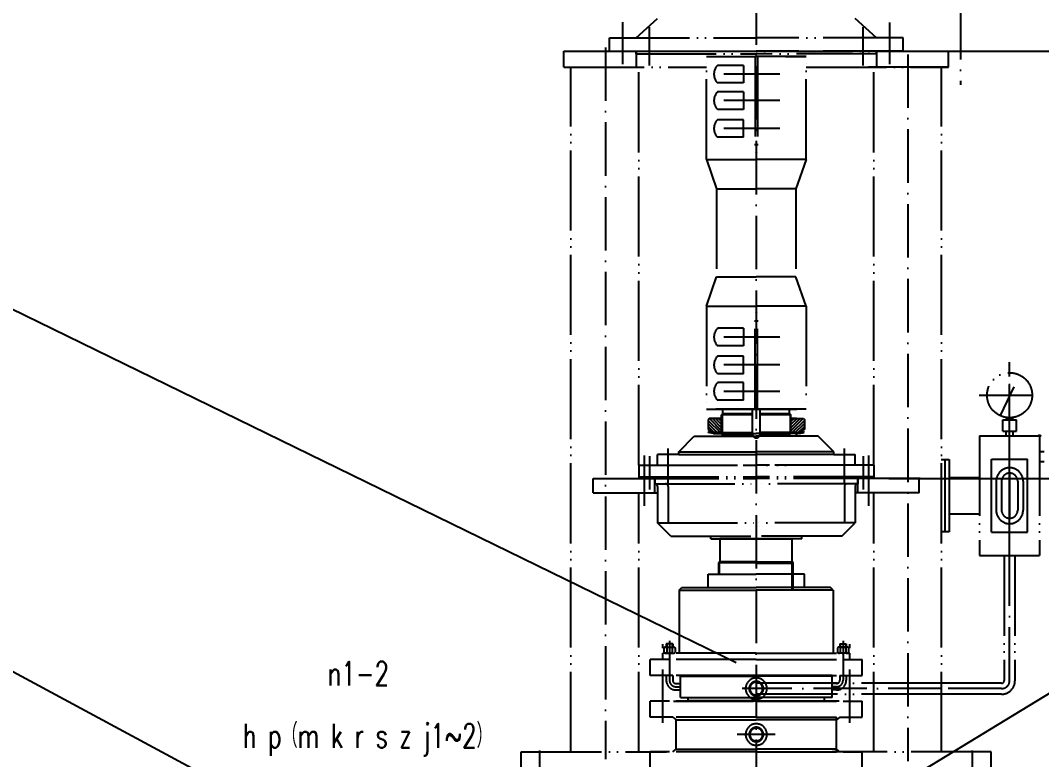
# Model space of a CAD drawing. Header units: millimetres. Extents: x 77471 to 131840, y -11230 to 75240.
# Drawn here: x 79590 to 81502, y 2933 to 4317 of the extents above; entities that cross this region are included whole.
import ezdxf
from ezdxf.enums import TextEntityAlignment as Align

# ---------------------------------------------------------------- set-up
doc = ezdxf.new("R2010")
doc.units = ezdxf.units.MM
doc.header["$LTSCALE"] = 10
doc.header["$MEASUREMENT"] = 0
doc.linetypes.add('DASHDOT-S', pattern=[14, 10, -2, 0, -2])
doc.linetypes.add('DIVIDE-M', pattern=[39, 30, -3, 0, -3, 0, -3])
doc.layers.add('cdr_dim', color=7, linetype='Continuous')
doc.layers.add('cdr_dwg3', color=1, linetype='DASHDOT-S')
doc.styles.add('HZ', font='ROMANS.shx', dxfattribs={"width": 0.7, "height": 45, "bigfont": 'HZ.shx'})
doc.styles.get("Standard").update_dxf_attribs({"font": 'ROMANS.shx', "width": 0.7, "height": 30, "bigfont": 'HZ.shx'})
doc.dimstyles.new('ISO-25', dxfattribs={"dimtxt": 2.5, "dimasz": 2.5, "dimexe": 1.25, "dimexo": 0.625, "dimtad": 1, "dimtxsty": 'Standard', "dimcen": 2.5, "dimadec": 0, "dimazin": 0, "dimtfac": 1, "dimtmove": 0, "dimatfit": 3, "dimfxl": 0, "dimarcsym": 0})

# ---------------------------------------------------------------- blocks, each defined once
blk = doc.blocks.new('xhbzcir')
at = {"color": 0, "const_width": 0.5}
blk.add_lwpolyline([(-0.25, 0, 1), (0.25, 0, 1)], format="xyb", close=True, dxfattribs=at)
blk = doc.blocks.new('*D1020')
at = {"layer": 'cdr_dim', "color": 0, "linetype": 'Continuous', "lineweight": -2}
for p, q in [((81419.4, 4259.4), (81790, 4259.4)), ((81775, 3504.4), (81775, 4214.4)), ((81215.8, 3459.4), (81790, 3459.4))]:
    blk.add_line(p, q, dxfattribs=at)
at = {"layer": 'cdr_dim', "color": 0, "linetype": 'Continuous'}
for points in [[(81767.5, 4214.4), (81782.5, 4214.4), (81775, 4259.4)], [(81767.5, 3504.4), (81782.5, 3504.4), (81775, 3459.4)]]:
    blk.add_solid(points, dxfattribs=at)
at = {"layer": 'Defpoints', "color": 0, "linetype": 'Continuous'}
for p in [(81419.4, 4259.4), (81775, 4259.4), (81215.8, 3459.4)]:
    blk.add_point(p, dxfattribs=at)
at = {"layer": 'cdr_dim', "color": 0, "linetype": 'Continuous', "insert": (81737.5, 3834.4), "char_height": 45, "attachment_point": 5, "rotation": 90, "style": 'HZ'}
blk.add_mtext('785', dxfattribs=at)
blk = doc.blocks.new('*D1021')
at = {"layer": 'cdr_dim', "color": 0, "linetype": 'Continuous', "lineweight": -2}
for p, q in [((81308, 4259.4), (82653.3, 4259.4)), ((82638.3, 2954.5), (82638.3, 4214.4)), ((81336.3, 2909.5), (82653.3, 2909.5))]:
    blk.add_line(p, q, dxfattribs=at)
at = {"layer": 'cdr_dim', "color": 0, "linetype": 'Continuous'}
for points in [[(82630.8, 4214.4), (82645.8, 4214.4), (82638.3, 4259.4)], [(82630.8, 2954.5), (82645.8, 2954.5), (82638.3, 2909.5)]]:
    blk.add_solid(points, dxfattribs=at)
at = {"layer": 'Defpoints', "color": 0, "linetype": 'Continuous'}
for p in [(81308, 4259.4), (82638.3, 4259.4), (81336.3, 2909.5)]:
    blk.add_point(p, dxfattribs=at)
at = {"layer": 'cdr_dim', "color": 0, "linetype": 'Continuous', "insert": (82600.8, 3584.5), "char_height": 45, "attachment_point": 5, "rotation": 90, "style": 'HZ'}
blk.add_mtext('1300', dxfattribs=at)
blk = doc.blocks.new('*D1022')
at = {"layer": 'cdr_dim', "color": 0, "linetype": 'Continuous', "lineweight": -2}
for p, q in [((81464, 5576.4), (82879.5, 5576.4)), ((82864.5, 2954.5), (82864.5, 5531.4)), ((81938.9, 2909.5), (82879.5, 2909.5))]:
    blk.add_line(p, q, dxfattribs=at)
at = {"layer": 'cdr_dim', "color": 0, "linetype": 'Continuous'}
for points in [[(82857, 5531.4), (82872, 5531.4), (82864.5, 5576.4)], [(82857, 2954.5), (82872, 2954.5), (82864.5, 2909.5)]]:
    blk.add_solid(points, dxfattribs=at)
at = {"layer": 'Defpoints', "color": 0, "linetype": 'Continuous'}
for p in [(81464, 5576.4), (82864.5, 5576.4), (81938.9, 2909.5)]:
    blk.add_point(p, dxfattribs=at)
at = {"layer": 'cdr_dim', "color": 0, "linetype": 'Continuous', "insert": (82823.9, 4243), "char_height": 45, "attachment_point": 5, "rotation": 90, "style": 'HZ'}
blk.add_mtext('{\\fￋￎￌﾣﾤ|b0|i0|c134|p33;（}2550{\\fￋￎￌﾣﾤ|b0|i0|c134|p33;）}', dxfattribs=at)
blk = doc.blocks.new('*D1028')
at = {"layer": 'cdr_dim', "color": 0, "linetype": 'Continuous', "lineweight": -2}
for p, q in [((81145.1, 5576.4), (78388.5, 5576.4)), ((78403.5, 5531.4), (78403.5, -3160.9)), ((80967.5, -3205.9), (78388.5, -3205.9))]:
    blk.add_line(p, q, dxfattribs=at)
at = {"layer": 'cdr_dim', "color": 0, "linetype": 'Continuous'}
for points in [[(78396, 5531.4), (78411, 5531.4), (78403.5, 5576.4)], [(78396, -3160.9), (78411, -3160.9), (78403.5, -3205.9)]]:
    blk.add_solid(points, dxfattribs=at)
at = {"layer": 'Defpoints', "color": 0, "linetype": 'Continuous'}
for p in [(81145.1, 5576.4), (78403.5, -3205.9), (80967.5, -3205.9)]:
    blk.add_point(p, dxfattribs=at)
at = {"layer": 'cdr_dim', "color": 0, "linetype": 'Continuous', "insert": (78366, 1185.3), "char_height": 45, "attachment_point": 5, "rotation": 90, "style": 'HZ'}
blk.add_mtext('~8665', dxfattribs=at)

msp = doc.modelspace()

# ---------------------------------------------------------------- hatches: boundary and pattern name
at = {"linetype": 'DIVIDE-M', "ltscale": 0.5}
h = msp.add_hatch(dxfattribs=at)
h.set_pattern_fill('_USER', color=3, scale=4, angle=135, style=0, pattern_type=0)
h.set_pattern_definition([(135, (82256.788, 2584.8545), (-2.828427, -2.828427), [])])
h.paths.add_polyline_path([(80902.4926, 3571.4486), (80878.9926, 3571.4486), (80877.4926, 3569.9486), (80877.4926, 3551.2221), (80887.4926, 3545.4486), (80892.4926, 3545.4486), (80902.4926, 3545.4486)])
h = msp.add_hatch(dxfattribs=at)
h.set_pattern_fill('_USER', color=3, scale=4, angle=135, style=0, pattern_type=0)
h.set_pattern_definition([(45, (79678.1972, 2584.8545), (2.828427, -2.828427), [])])
h.paths.add_polyline_path([(81032.4926, 3571.4486), (81055.9926, 3571.4486), (81057.4926, 3569.9486), (81057.4926, 3551.2221), (81047.4926, 3545.4486), (81042.4926, 3545.4486), (81032.4926, 3545.4486)])

# ---------------------------------------------------------------- linework, layer by layer
at = {"color": 3, "linetype": 'DIVIDE-M', "ltscale": 0.5}
for p, q in [((80742.4925, 4284.4485), (80782.5036, 4320.4485)), ((80767.4926, 4232.6738), (80767.4926, 4304.5587)), ((81192.4925, 4284.4485), (81152.4814, 4320.4485)), ((81167.4926, 4232.6738), (81167.4926, 4304.5587)), ((80692.4925, 4284.4485), (80967.4925, 4284.4485)), ((80692.4925, 4259.4485), (80692.4925, 4284.4485)), ((81242.4925, 4284.4485), (80967.4925, 4284.4485)), ((81242.4925, 4259.4485), (81242.4925, 4284.4485)), ((80607.4925, 4259.4485), (81327.4925, 4259.4485)), ((80607.4925, 4229.4485), (80607.4925, 4259.4485)), ((80692.4925, 4259.4485), (80967.4925, 4259.4485)), ((80742.4925, 4259.4485), (80742.4925, 4229.4485)), ((80742.4925, 4254.4485), (80742.4925, 4259.4485)), ((80742.4925, 4259.4485), (80742.4925, 4259.4485)), ((80742.4925, 4254.4485), (80967.4925, 4254.4485)), ((80873.9926, 4249.4487), (80967.4926, 4249.4487)), ((80873.9926, 4056.9487), (80873.9926, 4249.4487)), ((80965.2926, 4249.4487), (80965.2926, 4056.9487)), ((81242.4925, 4259.4485), (80967.4925, 4259.4485)), ((81192.4925, 4254.4485), (80967.4925, 4254.4485)), ((81060.9926, 4249.4487), (80967.4926, 4249.4487)), ((80969.6926, 4249.4487), (80969.6926, 4056.9487)), ((81022.4926, 4249.4487), (81060.9926, 4249.4487)), ((81060.9926, 4056.9487), (81060.9926, 4249.4487)), ((81192.4925, 4259.4485), (81192.4925, 4229.4485)), ((81192.4925, 4254.4485), (81192.4925, 4259.4485)), ((81327.4925, 4229.4485), (81327.4925, 4259.4485)), ((80607.4925, 4229.4485), (80873.9926, 4229.4485)), ((80620.4926, 2947.4824), (80620.4926, 4229.4485)), ((80747.4926, 3484.4485), (80747.4926, 4229.4485)), ((80943.2926, 4232.9487), (80894.8926, 4232.9487)), ((80943.2926, 4232.9487), (80943.2926, 4199.9487)), ((81060.9926, 4229.4485), (81327.4925, 4229.4485)), ((81327.4925, 4229.4485), (81177.4925, 4229.4485)), ((81187.4926, 3484.4485), (81187.4926, 4229.4485)), ((81314.4926, 2947.4824), (81314.4926, 4229.4485)), ((81011.5753, 4216.4487), (80906.835, 4216.4487)), ((80943.2926, 4199.9487), (80894.8926, 4199.9487)), ((80943.2926, 4183.4487), (80894.8926, 4183.4487)), ((80943.2926, 4183.4487), (80943.2926, 4150.4487)), ((80943.2926, 4150.4487), (80894.8926, 4150.4487)), ((81011.5753, 4166.9487), (80906.835, 4166.9487)), ((80943.2926, 4131.1987), (80894.8926, 4131.1987)), ((80943.2926, 4098.1987), (80943.2926, 4131.1987)), ((81011.5753, 4114.6987), (80906.835, 4114.6987)), ((80943.2926, 4098.1987), (80894.8926, 4098.1987)), ((80873.9926, 4056.9487), (80967.4926, 4056.9487)), ((80873.9926, 4056.9487), (80893.2426, 4001.9487)), ((81060.9926, 4056.9487), (80967.4926, 4056.9487)), ((81060.9926, 4056.9487), (81041.7426, 4001.9487)), ((80893.2426, 4001.9487), (80893.2426, 3836.9487)), ((80893.2426, 4001.9487), (80967.4926, 4001.9487)), ((81041.7426, 4001.9487), (80967.4926, 4001.9487)), ((81041.7426, 4001.9487), (81041.7426, 3836.9487)), ((80873.9926, 3781.9487), (80893.2426, 3836.9487)), ((80893.2426, 3836.9487), (80967.4926, 3836.9487)), ((81041.7426, 3836.9487), (80967.4926, 3836.9487)), ((81060.9926, 3781.9487), (81041.7426, 3836.9487)), ((80873.9926, 3781.9487), (80967.4926, 3781.9487)), ((80873.9926, 3781.9487), (80873.9926, 3589.4487)), ((80965.2926, 3589.4487), (80965.2926, 3781.9487)), ((81060.9926, 3781.9487), (80967.4926, 3781.9487)), ((80969.6926, 3589.4487), (80969.6926, 3781.9487)), ((81060.9926, 3781.9487), (81060.9926, 3589.4487)), ((80943.2926, 3740.6987), (80894.8926, 3740.6987)), ((80943.2926, 3740.6987), (80943.2926, 3707.6987)), ((81011.5753, 3724.1987), (80906.835, 3724.1987)), ((80943.2926, 3707.6987), (80894.8926, 3707.6987)), ((80943.2926, 3688.4487), (80894.8926, 3688.4487)), ((81011.5753, 3671.9487), (80906.835, 3671.9487)), ((80943.2926, 3655.4487), (80943.2926, 3688.4487)), ((81441.8325, 3260.2355), (81441.8325, 3676.9681)), ((80943.2926, 3655.4487), (80894.8926, 3655.4487)), ((80943.2926, 3638.9487), (80894.8926, 3638.9487)), ((80943.2926, 3605.9487), (80943.2926, 3638.9487)), ((81011.5753, 3622.4487), (80906.835, 3622.4487)), ((81449.6169, 3630.7795), (81423.8413, 3577.1348)), ((80943.2926, 3605.9487), (80894.8926, 3605.9487)), ((80873.9926, 3589.4487), (80967.4926, 3589.4487)), ((80891.4926, 3589.4487), (80917.4926, 3589.4487)), ((80967.4926, 3589.4487), (80891.4926, 3589.4487)), ((80904.4927, 3580.4485), (80902.4927, 3578.4485)), ((80960.4927, 3578.4485), (80902.4927, 3578.4485)), ((80902.4927, 3544.4486), (80902.4927, 3578.4485)), ((80903.7427, 3578.4485), (80903.7427, 3544.4486)), ((80960.4927, 3580.4485), (80904.4927, 3580.4485)), ((80904.9925, 3584.4486), (80904.9925, 3588.7976)), ((80904.9925, 3584.4486), (80904.9925, 3588.7976)), ((80904.9927, 3580.4485), (80904.9927, 3584.4486)), ((80960.4927, 3552.09), (80960.4927, 3588.4485)), ((80967.4926, 3589.4487), (81043.4926, 3589.4487)), ((81060.9926, 3589.4487), (80967.4926, 3589.4487)), ((81060.9926, 3589.4487), (80967.4926, 3589.4487)), ((80967.4927, 3581.4485), (80967.4927, 3581.4485)), ((80967.4927, 3581.4485), (80967.4927, 3581.4485)), ((80974.4927, 3552.09), (80974.4927, 3588.4485)), ((81030.4927, 3580.4485), (80974.4927, 3580.4485)), ((81032.4927, 3578.4485), (80974.4927, 3578.4485)), ((81043.4926, 3589.4487), (81017.4926, 3589.4487)), ((81029.9925, 3584.4486), (81029.9925, 3589.4487)), ((81029.9927, 3580.4485), (81029.9925, 3584.4486)), ((81030.4927, 3580.4485), (81032.4927, 3578.4485)), ((81031.2427, 3578.4485), (81031.2427, 3544.4486)), ((81032.4927, 3544.4486), (81032.4927, 3578.4485)), ((80878.9926, 3571.4486), (80877.4926, 3569.9486)), ((80877.4926, 3569.9486), (80877.4926, 3551.2221)), ((80902.4926, 3571.4486), (80878.9926, 3571.4486)), ((80892.4926, 3571.4486), (80887.4415, 3571.4486)), ((80902.4926, 3571.4486), (80887.4926, 3571.4486)), ((80892.4926, 3571.4486), (80902.4926, 3571.4486)), ((81032.4926, 3571.4486), (81055.9926, 3571.4486)), ((81042.4926, 3571.4486), (81032.4926, 3571.4486)), ((81032.4926, 3571.4486), (81047.4926, 3571.4486)), ((81042.4926, 3571.4486), (81047.5437, 3571.4486)), ((81055.9926, 3571.4486), (81057.4926, 3569.9486)), ((81057.4926, 3569.9486), (81057.4926, 3551.2221)), ((81429.1762, 3568.8874), (81454.4887, 3568.8874)), ((81429.1762, 3547.7937), (81429.1762, 3568.8874)), ((81435.9262, 3573.1062), (81447.7387, 3573.1062)), ((81435.9262, 3568.8874), (81435.9262, 3573.1062)), ((81447.7387, 3568.8874), (81447.7387, 3573.1062)), ((81454.4887, 3547.7937), (81454.4887, 3568.8874)), ((80822.4926, 3509.4485), (80851.4926, 3538.4485)), ((80851.4926, 3538.4485), (80967.4926, 3538.4485)), ((80851.4926, 3538.4485), (80967.4926, 3538.4485)), ((80877.4926, 3551.2221), (80887.4926, 3545.4486)), ((80877.5266, 3545.6273), (80878.6488, 3547.3847)), ((80887.4926, 3543.4486), (80877.5266, 3545.6273)), ((80887.4926, 3545.4486), (80878.6488, 3547.3847)), ((80892.4926, 3545.4486), (80887.4415, 3545.4486)), ((80902.4926, 3545.4486), (80887.4926, 3545.4486)), ((80887.4926, 3543.4486), (80967.4926, 3543.4486)), ((80892.4926, 3545.4486), (80902.4926, 3545.4486)), ((80897.4926, 3543.4486), (80960.4926, 3543.4486)), ((80902.4926, 3545.4486), (80904.4926, 3543.4486)), ((80904.4926, 3543.4486), (80902.4926, 3545.4486)), ((80902.4927, 3544.4486), (80904.4927, 3542.4486)), ((80902.4927, 3544.4486), (80904.4927, 3542.4486)), ((80904.4927, 3542.4486), (80902.4927, 3544.4486)), ((80903.7426, 3545.4486), (80960.4926, 3545.4486)), ((80903.7427, 3544.4486), (80960.4927, 3544.4486)), ((80904.4926, 3543.4486), (80960.4926, 3543.4486)), ((80960.4927, 3542.4486), (80904.4927, 3542.4486)), ((80904.4927, 3538.4485), (80904.4927, 3542.4486)), ((80904.4927, 3542.4486), (80960.4927, 3542.4486)), ((80960.4927, 3542.4486), (80960.4927, 3552.09)), ((81042.4926, 3543.4486), (80967.4926, 3543.4486)), ((81058.2964, 3538.4485), (80967.4926, 3538.4485)), ((81031.2426, 3545.4486), (80974.4926, 3545.4486)), ((81030.4926, 3543.4486), (80974.4926, 3543.4486)), ((81037.4926, 3543.4486), (80974.4926, 3543.4486)), ((80974.4927, 3542.4486), (80974.4927, 3552.09)), ((81032.4927, 3544.4486), (80974.4927, 3544.4486)), ((80974.4927, 3542.4486), (81030.4927, 3542.4486)), ((81030.4927, 3542.4486), (80974.4927, 3542.4486)), ((81030.4927, 3542.4486), (80974.4927, 3542.4486)), ((81032.4926, 3545.4486), (81030.4926, 3543.4486)), ((81032.4926, 3545.4486), (81030.4926, 3543.4486)), ((81030.4926, 3543.4486), (81032.4926, 3545.4486)), ((81030.4926, 3543.4486), (81030.4926, 3543.4486)), ((81047.4926, 3543.4486), (81030.4926, 3543.4486)), ((81032.4927, 3544.4486), (81030.4927, 3542.4486)), ((81032.4927, 3544.4486), (81030.4927, 3542.4486)), ((81030.4927, 3542.4486), (81032.4927, 3544.4486)), ((81030.4927, 3538.4485), (81030.4927, 3542.4486)), ((81030.4927, 3542.4486), (81030.4927, 3542.4486)), ((81042.4926, 3545.4486), (81032.4926, 3545.4486)), ((81032.4926, 3545.4486), (81047.4926, 3545.4486)), ((81042.4926, 3545.4486), (81047.5437, 3545.4486)), ((81042.4926, 3543.4486), (81042.4926, 3539.4488)), ((81042.4926, 3538.4485), (81042.4926, 3543.4486)), ((81057.4926, 3551.2221), (81047.4926, 3545.4486)), ((81047.4926, 3545.4486), (81056.3363, 3547.3847)), ((81047.4926, 3543.4486), (81057.4586, 3545.6273)), ((81057.4586, 3545.6273), (81056.3363, 3547.3847)), ((81083.4926, 3538.4485), (81058.2964, 3538.4485)), ((81112.4926, 3509.4485), (81083.4926, 3538.4485)), ((81385.7231, 3539.3562), (81497.9419, 3539.3562)), ((81385.7231, 3539.3562), (81385.7231, 3314.9187)), ((81429.1762, 3547.7937), (81454.4887, 3547.7937)), ((81435.0825, 3539.3562), (81435.0825, 3547.7937)), ((81448.5825, 3539.3562), (81448.5825, 3547.7937)), ((81497.9419, 3539.3562), (81497.9419, 3314.9187)), ((80757.4926, 3502.6967), (80757.4926, 3429.0578)), ((80767.4926, 3500.8794), (80767.4926, 3438.737)), ((80822.4926, 3504.4485), (80782.4926, 3504.4485)), ((80782.4926, 3484.4485), (80782.4926, 3504.4485)), ((80802.4926, 3469.3487), (80802.4926, 3515.47)), ((80817.4926, 3504.4485), (80817.4926, 3504.4485)), ((80822.4926, 3504.4485), (80822.4926, 3509.4485)), ((80822.4926, 3509.4485), (80967.4926, 3509.4485)), ((80822.4926, 3504.4485), (80967.4926, 3504.4485)), ((80832.4926, 3504.4485), (80832.4926, 3504.4485)), ((81112.4926, 3509.4485), (80967.4926, 3509.4485)), ((81112.4926, 3504.4485), (80967.4926, 3504.4485)), ((81102.4926, 3504.4485), (81102.4926, 3504.4485)), ((81112.4926, 3504.4485), (81112.4926, 3509.4485)), ((81112.4926, 3504.4485), (81152.4926, 3504.4485)), ((81117.4926, 3504.4485), (81117.4926, 3504.4485)), ((81132.4926, 3469.3487), (81132.4926, 3515.47)), ((81152.4926, 3484.4485), (81152.4926, 3504.4485)), ((81167.4926, 3500.8794), (81167.4926, 3438.737)), ((81177.4926, 3502.6967), (81177.4926, 3429.0578)), ((81497.9419, 3509.6779), (81506.3794, 3509.6779)), ((80747.4926, 3484.4485), (80967.4926, 3484.4485)), ((80747.4926, 3484.4485), (80747.4926, 3459.4485)), ((80782.4926, 3484.4485), (80967.4926, 3484.4485)), ((80802.4926, 3449.9895), (80802.4926, 3496.1676)), ((81187.4926, 3484.4485), (80967.4926, 3484.4485)), ((81152.4926, 3484.4485), (80967.4926, 3484.4485)), ((81132.4926, 3449.9895), (81132.4926, 3496.1676)), ((81187.4926, 3484.4485), (81187.4926, 3459.4485)), ((81313.6615, 3494.6374), (81328.8292, 3494.6374)), ((81320.3917, 3494.6374), (81320.3917, 3359.6374)), ((81328.8292, 3494.6374), (81328.8292, 3359.6374)), ((81408.0825, 3495.4812), (81475.5825, 3495.4812)), ((81408.0825, 3358.7937), (81408.0825, 3495.4812)), ((81475.5825, 3358.7937), (81475.5825, 3495.4812)), ((81475.5825, 3358.7937), (81475.5825, 3495.4812)), ((81497.9419, 3491.1154), (81506.3794, 3491.1154)), ((80747.4926, 3462.4485), (80967.4926, 3462.4485)), ((80757.4926, 3478.3645), (80757.4926, 3408.1338)), ((81187.4926, 3462.4485), (80967.4926, 3462.4485)), ((81177.4926, 3478.3645), (81177.4926, 3408.1338)), ((81385.7231, 3460.8874), (81328.8292, 3460.8874)), ((81441.8325, 3469.3249), (81441.8325, 3384.9499)), ((81441.8325, 3469.3249), (81441.8325, 3469.3249)), ((80662.4103, 3459.4485), (80777.4926, 3459.4485)), ((80662.4103, 3432.4485), (80662.4103, 3459.4485)), ((80682.4103, 3459.4485), (80777.4926, 3459.4485)), ((80747.4926, 3459.4485), (80967.4926, 3459.4485)), ((80747.4926, 3459.4485), (80967.4926, 3459.4485)), ((80777.4926, 3459.4485), (80777.4926, 3449.4485)), ((80777.4926, 3432.4485), (80777.4926, 3459.4485)), ((80777.4926, 3449.4485), (80967.4926, 3449.4485)), ((80777.4926, 3449.4485), (80777.4926, 3449.4485)), ((80782.4926, 3444.4485), (80782.4926, 3376.4485)), ((80802.4926, 3444.4485), (80802.4926, 3376.4485)), ((81187.4926, 3459.4485), (80967.4926, 3459.4485)), ((81187.4926, 3459.4485), (80967.4926, 3459.4485)), ((81157.4926, 3449.4485), (80967.4926, 3449.4485)), ((81132.4926, 3444.4485), (81132.4926, 3376.4485)), ((81152.4926, 3444.4485), (81152.4926, 3376.4485)), ((81157.4926, 3459.4485), (81157.4926, 3449.4485)), ((81157.4926, 3432.4485), (81157.4926, 3459.4485)), ((81274.1572, 3459.4485), (81157.4926, 3459.4485)), ((81157.4926, 3449.4485), (81157.4926, 3449.4485)), ((81272.5749, 3432.4485), (81272.5749, 3459.4485)), ((81416.52, 3454.1374), (81416.52, 3400.1374)), ((81426.645, 3454.1374), (81426.645, 3400.1374)), ((81457.02, 3454.1374), (81457.02, 3400.1374)), ((81467.145, 3454.1374), (81467.145, 3400.1374)), ((80662.4103, 3432.7285), (80782.4926, 3432.4485)), ((80682.4103, 3432.4485), (80782.4926, 3432.4485)), ((80747.4926, 3432.4485), (80782.4926, 3432.4485)), ((80747.4926, 2947.4824), (80747.4926, 3432.4485)), ((81187.4926, 3432.4485), (81152.4926, 3432.4485)), ((81272.5749, 3432.4485), (81152.4926, 3432.4485)), ((81187.4926, 2947.4824), (81187.4926, 3432.4485)), ((81328.8292, 3393.3874), (81385.7231, 3393.3874)), ((81441.8325, 3384.9499), (81441.8325, 3384.9499)), ((80782.4926, 3376.4485), (80967.4926, 3376.4486)), ((80807.4926, 3351.4485), (80782.4926, 3376.4485)), ((81152.4926, 3376.4485), (80967.4926, 3376.4486)), ((81127.4926, 3351.4485), (81152.4926, 3376.4485)), ((80807.4926, 3351.4485), (80967.4926, 3351.4485)), ((80882.4926, 3346.4486), (80882.4926, 3351.4485)), ((80882.4926, 3346.4486), (80967.4926, 3346.4486)), ((80882.4926, 3346.4486), (80967.4926, 3346.4486)), ((80967.4926, 3346.4486), (80898.9926, 3346.4486)), ((80899.9926, 3300.8692), (80899.9926, 3346.4486)), ((81127.4926, 3351.4485), (80967.4926, 3351.4485)), ((81052.4926, 3346.4486), (80967.4926, 3346.4486)), ((80967.4926, 3346.4486), (81035.9926, 3346.4486)), ((81034.9926, 3300.8692), (81034.9926, 3346.4486)), ((81052.4926, 3346.4486), (81052.4926, 3351.4485)), ((81328.8292, 3359.6374), (81313.6615, 3359.6374)), ((81408.0825, 3358.7937), (81475.5825, 3358.7937)), ((81385.7231, 3314.9187), (81497.9419, 3314.9187)), ((81431.8325, 3314.9187), (81431.8325, 3099.5588)), ((81451.8325, 3314.9187), (81451.8325, 3099.5588)), ((80897.4926, 3301.9486), (80898.9926, 3303.4486)), ((80897.4926, 3280.4485), (80897.4926, 3301.9486)), ((80897.4926, 3301.9486), (80967.4926, 3301.9486)), ((80898.4926, 3299.9485), (80899.9926, 3301.4485)), ((80898.7426, 3280.4485), (80898.7426, 3303.1986)), ((80967.4926, 3303.4486), (80898.9926, 3303.4486)), ((80967.4926, 3303.4486), (81035.9926, 3303.4486)), ((81037.4926, 3301.9486), (80967.4926, 3301.9486)), ((80967.4926, 3301.4485), (81034.9926, 3301.4485)), ((81036.4926, 3299.9485), (80967.4926, 3299.9485)), ((81034.9926, 3252.9486), (81034.9926, 3301.9486)), ((81036.4926, 3299.9485), (81034.9926, 3301.4485)), ((81036.4926, 3252.9486), (81036.4926, 3301.9486)), ((80877.4926, 3255.4485), (80877.4926, 3280.4485)), ((80877.4926, 3280.4485), (80967.4926, 3280.4485)), ((81057.4926, 3280.4485), (80967.4926, 3280.4485)), ((81057.4926, 3255.4485), (81057.4926, 3280.4485)), ((80823.3849, 3250.4485), (80828.3849, 3255.4485)), ((80823.3849, 3250.4485), (80967.4926, 3250.4485)), ((80823.3849, 3250.4485), (80823.3849, 3132.4485)), ((80828.3849, 3255.4485), (80967.4926, 3255.4485)), ((81106.6003, 3255.4485), (80967.4926, 3255.4485)), ((81111.6003, 3250.4485), (80967.4926, 3250.4485)), ((81111.6003, 3250.4485), (81106.6003, 3255.4485)), ((81111.6003, 3250.4485), (81111.6003, 3132.4485)), ((80794.6003, 3142.4446), (80795.9926, 3143.2485)), ((80794.6003, 3142.4446), (80794.6003, 3133.2523)), ((80795.9926, 3143.2485), (80813.9926, 3143.2485)), ((80798.9926, 3149.4485), (80798.9926, 3143.2485)), ((80810.9926, 3149.4485), (80798.9926, 3149.4485)), ((80799.7426, 3149.4485), (80799.7426, 3143.2485)), ((80799.7964, 3142.4446), (80799.7964, 3133.2523)), ((80810.1887, 3142.4446), (80810.1887, 3133.2523)), ((80810.2426, 3149.4485), (80810.2426, 3143.2485)), ((80810.9926, 3149.4485), (80810.9926, 3143.2485)), ((80813.9926, 3143.2485), (80815.3849, 3142.4446)), ((80815.3849, 3142.4446), (80815.3849, 3133.2523)), ((81120.9926, 3143.2485), (81119.6003, 3142.4447)), ((81119.6003, 3142.4447), (81119.6003, 3133.2523)), ((81138.9926, 3143.2485), (81120.9926, 3143.2485)), ((81123.9926, 3149.4485), (81123.9926, 3143.2485)), ((81123.9926, 3149.4485), (81135.9926, 3149.4485)), ((81124.7426, 3149.4485), (81124.7426, 3143.2485)), ((81124.7964, 3142.4447), (81124.7964, 3133.2523)), ((81135.1887, 3142.4447), (81135.1887, 3133.2523)), ((81135.2426, 3149.4485), (81135.2426, 3143.2485)), ((81135.9926, 3149.4485), (81135.9926, 3143.2485)), ((81140.3849, 3142.4447), (81138.9926, 3143.2485)), ((81140.3849, 3142.4447), (81140.3849, 3133.2523)), ((80768.9926, 3090.4485), (80768.9926, 3120.4485)), ((80804.9926, 3120.4485), (80768.9926, 3120.4485)), ((80792.4926, 3120.4485), (80792.4926, 3132.4485)), ((80798.9926, 3132.4485), (80792.4926, 3132.4485)), ((80794.6003, 3133.2523), (80795.9926, 3132.4485)), ((80795.9926, 3132.4485), (80813.9926, 3132.4485)), ((80967.4926, 3120.4485), (80804.9926, 3120.4485)), ((80967.4926, 3120.4485), (80804.9926, 3120.4485)), ((80967.4926, 3132.4485), (80810.9926, 3132.4485)), ((80813.9926, 3132.4485), (80815.3849, 3133.2523)), ((80967.4926, 3132.4485), (81123.9926, 3132.4485)), ((80967.4926, 3120.4485), (81129.9926, 3120.4485)), ((80967.4926, 3120.4485), (81129.9926, 3120.4485)), ((81120.9926, 3132.4485), (81119.6003, 3133.2523)), ((81138.9926, 3132.4485), (81120.9926, 3132.4485)), ((81129.9926, 3120.4485), (81165.9926, 3120.4485)), ((81135.9926, 3132.4485), (81142.4926, 3132.4485)), ((81140.3849, 3133.2523), (81138.9926, 3132.4485)), ((81142.4926, 3120.4485), (81142.4926, 3132.4485)), ((81165.9926, 3090.4485), (81165.9926, 3120.4485)), ((81431.8325, 3099.5588), (81431.8325, 3080.9485)), ((81451.8325, 3099.5588), (81451.8325, 3080.4947)), ((80810.9926, 3090.4485), (80768.9926, 3090.4485)), ((80798.9926, 3090.4485), (80798.9926, 3081.4485)), ((80967.4926, 3090.4485), (80810.9926, 3090.4485)), ((80810.9926, 3090.4485), (80810.9926, 3081.4485)), ((80825.4926, 3090.4485), (80967.4926, 3090.4485)), ((80825.4926, 3075.4485), (80825.4926, 3090.4485)), ((80825.4926, 3089.4485), (80967.4926, 3089.4485)), ((81109.4926, 3090.4485), (80967.4926, 3090.4485)), ((80967.4926, 3090.4485), (81123.9926, 3090.4485)), ((81109.4926, 3090.4485), (80967.4926, 3090.4485)), ((80967.4926, 3090.4485), (81123.9926, 3090.4485)), ((81109.4926, 3089.4485), (80967.4926, 3089.4485)), ((81109.4926, 3089.4485), (80967.4926, 3089.4485)), ((81109.4926, 3075.4485), (81109.4926, 3090.4485)), ((81109.4926, 3075.4485), (81109.4926, 3090.4485)), ((81123.9926, 3090.4485), (81123.9926, 3081.4485)), ((81123.9926, 3090.4485), (81165.9926, 3090.4485)), ((81123.9926, 3090.4485), (81123.9926, 3081.4485)), ((81123.9926, 3090.4485), (81165.9926, 3090.4485)), ((81135.9926, 3090.4485), (81135.9926, 3081.4485)), ((81135.9926, 3090.4485), (81135.9926, 3081.4485)), ((80816.9926, 3075.4485), (80825.4926, 3075.4485)), ((80816.9926, 3069.4485), (80825.4926, 3069.4485)), ((80816.9926, 3063.4485), (80825.4926, 3063.4485)), ((80825.4926, 3049.4485), (80825.4926, 3075.4485)), ((81314.4926, 3075.9485), (80967.4926, 3075.9485)), ((81109.4926, 3049.4485), (81109.4926, 3075.4485)), ((81117.9926, 3075.4485), (81109.4926, 3075.4485)), ((81109.4926, 3049.4485), (81109.4926, 3075.4485)), ((81117.9926, 3075.4485), (81109.4926, 3075.4485)), ((81117.9926, 3069.4485), (81109.4926, 3069.4485)), ((81117.9926, 3069.4485), (81109.4926, 3069.4485)), ((81117.9926, 3063.4485), (81109.4926, 3063.4485)), ((81117.9926, 3063.4485), (81109.4926, 3063.4485)), ((81426.8325, 3075.9485), (81314.4926, 3075.9485)), ((80768.9926, 3012.4485), (80768.9926, 3042.4485)), ((80804.9926, 3042.4485), (80768.9926, 3042.4485)), ((80967.4926, 3042.4485), (80804.9926, 3042.4485)), ((80967.4926, 3042.4485), (80804.9926, 3042.4485)), ((80812.4926, 3042.4485), (80967.4926, 3042.4485)), ((80812.4926, 3042.4485), (80967.4926, 3042.4485)), ((80812.4926, 3042.4485), (80967.4926, 3042.4485)), ((80825.4926, 3049.4485), (80967.4926, 3049.4485)), ((80839.9926, 3042.4485), (80839.9926, 3049.4485)), ((80839.9926, 3043.4485), (80967.4926, 3043.4485)), ((80849.9926, 3042.4485), (80849.9926, 3042.4485)), ((81314.4926, 3055.4947), (80967.4926, 3055.4947)), ((81109.4926, 3049.4485), (80967.4926, 3049.4485)), ((81109.4926, 3049.4485), (80967.4926, 3049.4485)), ((81122.4926, 3042.4485), (80967.4926, 3042.4485)), ((81122.4926, 3042.4485), (80967.4926, 3042.4485)), ((80967.4926, 3042.4485), (81129.9926, 3042.4485)), ((80967.4926, 3042.4485), (81129.9926, 3042.4485)), ((81094.9926, 3044.4485), (81094.9926, 3049.4485)), ((81094.9926, 3044.4485), (81094.9926, 3049.4485)), ((81129.9926, 3042.4485), (81165.9926, 3042.4485)), ((81165.9926, 3012.4485), (81165.9926, 3042.4485)), ((81426.8325, 3055.4947), (81314.4926, 3055.4947)), ((80810.9926, 3012.4485), (80768.9926, 3012.4485)), ((80967.4926, 3012.4485), (80810.9926, 3012.4485)), ((80810.9926, 3012.4485), (80817.4926, 3007.6172)), ((80817.4926, 3007.6172), (80967.4926, 3007.6172)), ((80817.4926, 2952.308), (80817.4926, 3007.6172)), ((80817.4926, 2952.308), (80817.4926, 3007.6172)), ((80967.4926, 3012.4485), (81123.9926, 3012.4485)), ((80967.4926, 3012.4485), (81123.9926, 3012.4485)), ((81117.4926, 3007.6172), (80967.4926, 3007.6172)), ((81123.9927, 3012.4485), (81117.4926, 3007.6172)), ((81117.4926, 2947.4767), (81117.4926, 3012.4485)), ((81117.4926, 2947.4767), (81117.4926, 3012.4485)), ((81117.4926, 2952.308), (81117.4926, 3007.6172)), ((81117.4926, 2952.308), (81117.4926, 3007.6172)), ((81123.9926, 3012.4485), (81165.9926, 3012.4485)), ((81123.9926, 3012.4485), (81165.9926, 3012.4485)), ((80527.4926, 2947.4824), (80799.4427, 2947.4824)), ((80527.4926, 2904.4796), (80527.4926, 2947.4824)), ((80768.9926, 2909.481), (80768.9926, 2947.4767)), ((80804.9926, 2947.4767), (80768.9926, 2947.4767)), ((80967.4926, 2947.4767), (80804.9926, 2947.4767)), ((80967.4926, 2947.4767), (80804.9926, 2947.4767)), ((80810.9926, 2947.4767), (80817.4926, 2952.308)), ((80817.4926, 2952.308), (80967.4926, 2952.308)), ((81117.4926, 2952.308), (80967.4926, 2952.308)), ((80967.4926, 2947.4767), (81129.9926, 2947.4767)), ((80967.4926, 2947.4767), (81129.9926, 2947.4767)), ((81407.4926, 2947.4824), (81109.4926, 2947.4824)), ((81123.9927, 2947.4767), (81117.4926, 2952.308)), ((81129.9926, 2947.4767), (81165.9926, 2947.4767)), ((81165.9926, 2909.4796), (81165.9926, 2947.4767)), ((81407.4926, 2909.4767), (81407.4926, 2947.4824))]:
    msp.add_line(p, q, dxfattribs=at)
msp.add_circle((81441.8325, 3615.2937), 42.1875, dxfattribs=at)
for centre, radius, start, end in [((80912.2176, 4216.4487), 23.925, 136.397181, 223.602819), ((80912.2176, 4166.9487), 23.925, 136.397181, 223.602819), ((80912.2176, 4114.6987), 23.925, 136.397181, 223.602819), ((80912.2176, 3724.1987), 23.925, 136.397181, 223.602819), ((80912.2176, 3671.9487), 23.925, 136.397181, 223.602819), ((80912.2176, 3622.4487), 23.925, 136.397181, 223.602819), ((80967.4927, 3542.4486), 7, 180, 270), ((80967.4927, 3542.4486), 7, 270, 0), ((81441.8325, 3454.1374), 25.3125, 0, 180), ((81441.8325, 3454.1374), 15.1875, 90, 180), ((81441.8325, 3454.1374), 15.1875, 0, 90), ((80777.4926, 3444.4485), 5, 0, 90), ((80797.4926, 3444.4485), 5, 0, 90), ((81137.4926, 3444.4485), 5, 90, 180), ((81157.4926, 3444.4485), 5, 90, 180), ((81441.8325, 3400.1374), 25.3125, 180, 0), ((81441.8325, 3400.1374), 15.1875, 180, 270), ((81441.8325, 3400.1374), 15.1875, 270, 0), ((80797.1984, 3138.648), 4.6005, 55.6157525, 124.3842475), ((80804.9926, 3126.0523), 17.1962, 72.4120462, 107.5879538), ((80812.7868, 3138.648), 4.6005, 55.6157525, 124.3842475), ((81122.1983, 3138.648), 4.6005, 55.6157549, 124.3842498), ((81129.9926, 3126.0523), 17.1962, 72.4120486, 107.5879561), ((81137.7868, 3138.648), 4.6005, 55.6157549, 124.3842498), ((80797.1984, 3137.049), 4.6005, 235.6157525, 304.3842475), ((80804.9926, 3149.6446), 17.1962, 252.4120462, 287.5879538), ((80812.7868, 3137.049), 4.6005, 235.6157525, 304.3842475), ((81122.1983, 3137.049), 4.6005, 235.6157549, 304.3842498), ((81129.9926, 3149.6447), 17.1962, 252.4120486, 287.5879561), ((81137.7868, 3137.049), 4.6005, 235.6157549, 304.3842498), ((80816.9926, 3081.4485), 18, 180, 270), ((80816.9926, 3081.4485), 6, 180, 270), ((80967.4926, 3065.9485), 20, 90, 270), ((80967.4926, 3065.9485), 13.5, 90, 270), ((80967.4926, 3065.9485), 20, 270, 90), ((80967.4926, 3065.9485), 13.5, 270, 90), ((81117.9926, 3081.4485), 6, 270.0000023, 0.0000023), ((81117.9926, 3081.4485), 12, 270.0000023, 0.0000023), ((81117.9926, 3081.4485), 18, 270.0000023, 0.0000023), ((81117.9926, 3081.4485), 6, 270.0000023, 0.0000023), ((81117.9926, 3081.4485), 18, 270.0000023, 0.0000023), ((81426.8325, 3080.9485), 5, 270, 0), ((81426.8325, 3080.9485), 15, 270, 0), ((81426.8325, 3080.4947), 25, 270, 0), ((80967.4926, 3065.9485), 12, 90, 270), ((80967.4926, 3065.9485), 12, 270, 90), ((80967.4926, 2979.9626), 20, 90, 270), ((80967.4926, 2979.9626), 13.5, 90, 270), ((80967.4926, 2979.9626), 12, 90, 270), ((80967.4926, 2979.9626), 20, 270, 90), ((80967.4926, 2979.9626), 13.5, 270, 90), ((80967.4926, 2979.9626), 12, 270, 90)]:
    msp.add_arc(centre, radius, start, end, dxfattribs=at)
at = {"layer": 'cdr_dim', "linetype": 'Continuous'}
for p, q in [((78805.2338, 4151.668), (80930.003, 3114.9235)), ((83033.7915, 3980.1831), (81237.9274, 2887.7296))]:
    msp.add_line(p, q, dxfattribs=at)
at = {"layer": 'cdr_dim'}
msp.add_line((80154.9925, 2785.4563), (78805.2338, 3512.1432), dxfattribs=at)
at = {"layer": 'cdr_dwg3', "linetype": 'DASHDOT-S'}
for p, q in [((81350.0925, 5744.9051), (81350.0925, 4196.3039)), ((80967.4925, 4791.9292), (80967.4925, -3368.4334)), ((80717.4925, 4235.0622), (80717.4925, 4313.7318)), ((81217.4925, 4235.0622), (81217.4925, 4313.2277)), ((80684.9926, 4266.4486), (80684.9926, 2933.6682)), ((81250.9926, 4253.2727), (81250.9926, 2930.2432)), ((81441.8325, 3260.2355), (81441.8325, 3635.1807)), ((81384.8867, 3615.2937), (81497.3716, 3615.2937)), ((81441.8325, 3080.9485), (81441.8325, 3332.7989)), ((80804.9926, 3155.5579), (80804.9926, 3081.4485)), ((81129.9926, 3155.5579), (81129.9926, 3081.4485)), ((80792.4926, 3001.8378), (80792.4926, 3148.8316)), ((81142.4926, 3001.8378), (81142.4926, 3148.8316)), ((81314.4926, 3065.9485), (80941.0756, 3065.9485)), ((81426.8325, 3065.9485), (81314.4926, 3065.9485)), ((81003.1481, 2979.9626), (80931.8371, 2979.9626))]:
    msp.add_line(p, q, dxfattribs=at)
at = {"layer": 'cdr_dwg3', "linetype": 'DASHDOT-S', "ltscale": 0.5}
for p, q in [((80562.4925, 2832.2172), (80562.4925, 2949.7172)), ((80967.4925, 2947.315), (80967.4925, 2786.2107)), ((81372.4925, 2832.2172), (81372.4925, 2949.7172))]:
    msp.add_line(p, q, dxfattribs=at)
at = {"layer": 'cdr_dwg3', "linetype": 'DASHDOT-S'}
for centre, start, end in [((80816.9926, 3081.4485), 180, 270), ((81117.9926, 3081.4485), 270.0000023, 0.0000023)]:
    msp.add_arc(centre, 12, start, end, dxfattribs=at)

# ---------------------------------------------------------------- block references
at = {"color": 3, "linetype": 'DIVIDE-M', "ltscale": 0.5}
for p, xscale, yscale, zscale in [((81496.5356, 3539.3562), 5, 5, 5), ((81497.9419, 3539.3562), 5.625, 5.625, 5.625), ((81499.3481, 3539.3562), 4.5, 4.5, 4.5)]:
    msp.add_blockref('xhbzcir', p, dxfattribs=dict(at, xscale=xscale, yscale=yscale, zscale=zscale))

# ---------------------------------------------------------------- texts
at = {"layer": 'cdr_dim', "linetype": 'Continuous', "style": 'HZ', "width": 0.7}
for s, p in [('n1-2', (80222.4427, 3071.6207)), ('h p（m k r s z j1~2）', (80239.9177, 2955.2493))]:
    msp.add_text(s, height=45, dxfattribs=at).set_placement(p, align=Align.CENTER)

# ---------------------------------------------------------------- dimensions: what is measured, and where the dimension line sits
at = {"layer": 'cdr_dim', "linetype": 'Continuous'}
for base, p1, p2, text, picture, middle in [((78403.4829, -3205.8864), (81145.0925, 5576.4485), (80967.4925, -3205.8864), '~8665', '*D1028', (78365.9829, 1185.2811)), ((82864.5285, 5576.4485), (81938.919, 2909.4767), (81463.9925, 5576.4485), '{\\f宋体|b0|i0|c134|p33;（}2550{\\f宋体|b0|i0|c134|p33;）}', '*D1022', (82823.9035, 4242.9626)), ((82638.2689, 4259.4485), (81336.3456, 2909.4767), (81307.9925, 4259.4485), '1300', '*D1021', (82600.7689, 3584.4626))]:
    dim = msp.add_linear_dim(base=base, p1=p1, p2=p2, angle=90, text=text, dimstyle='ISO-25', override={"dimscale": 15, "dimtxt": 30, "dimasz": 3, "dimexe": 1, "dimexo": 0, "dimgap": 1, "dimrnd": 1, "dimtxsty": 'HZ', "dimatfit": 1, "dimtvp": 0.1}, dxfattribs=at)
    dim.commit()
    dim.dimension.update_dxf_attribs({"geometry": picture, "text_midpoint": middle})
dim = msp.add_linear_dim(base=(81775.0246, 4259.4485), p1=(81215.8249, 3459.4485), p2=(81419.4013, 4259.4485), angle=90, text='785', dimstyle='ISO-25', override={"dimscale": 15, "dimtxt": 30, "dimasz": 3, "dimexe": 1, "dimexo": 0, "dimgap": 1, "dimrnd": 1, "dimtxsty": 'HZ', "dimatfit": 1, "dimtvp": 0.1}, dxfattribs=at)
dim.commit()
dim.dimension.update_dxf_attribs({"geometry": '*D1020', "text_midpoint": (81775.0246, 3834.4485), "dimtype": 160})

doc.saveas('drawing.dxf')
